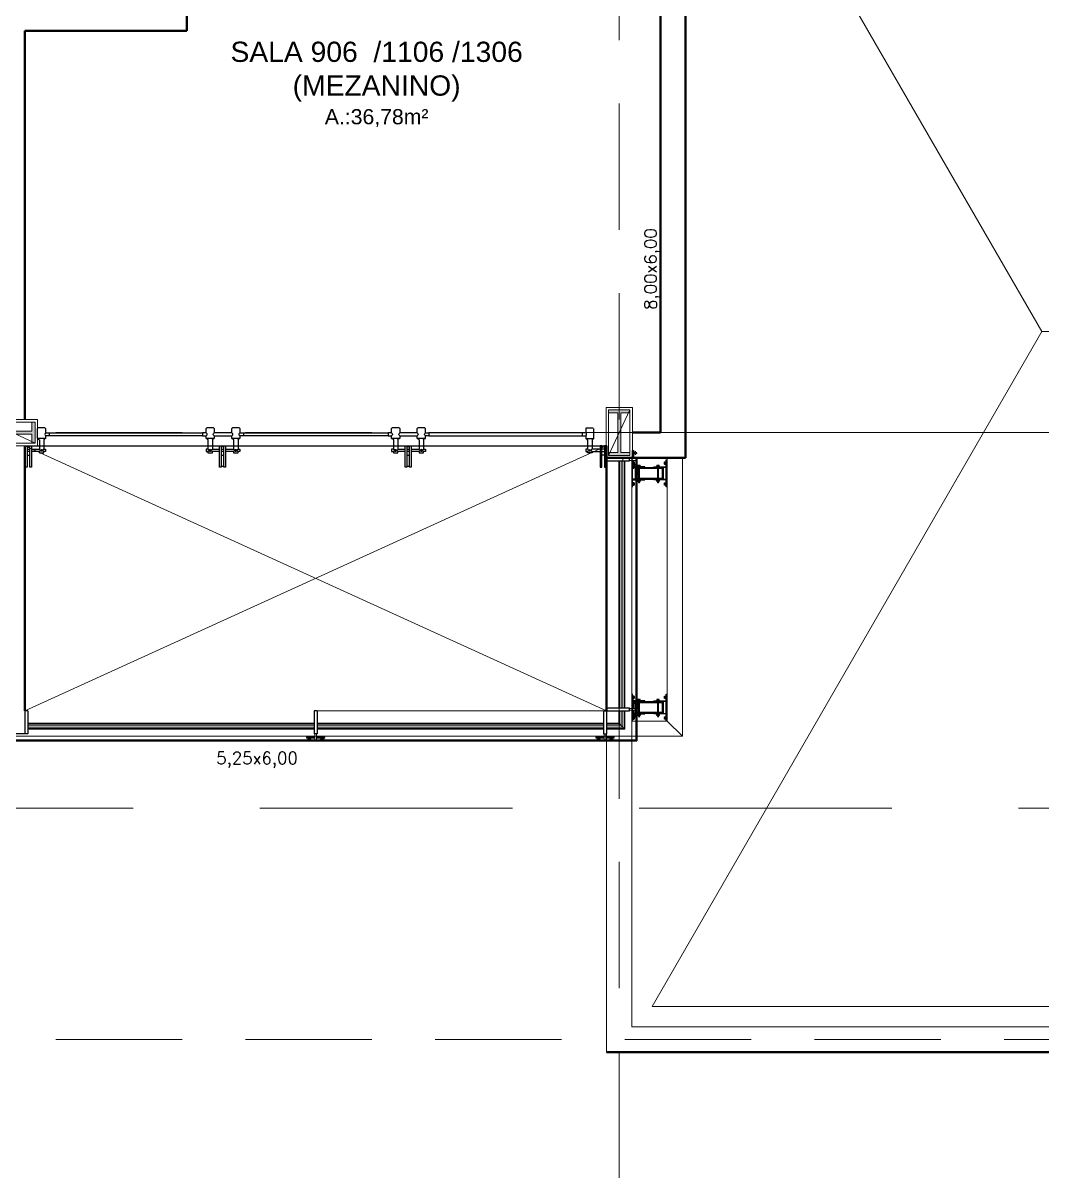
# Model space of a CAD drawing. Header units: millimetres. Extents: x 705 to 840, y 133 to 501.
# Drawn here: x 747.3 to 757.37, y 370.2 to 381.62 of the extents above; entities that cross this region are included whole.
import ezdxf

# ---------------------------------------------------------------- set-up
doc = ezdxf.new("R2010")
doc.units = ezdxf.units.MM
doc.header["$LTSCALE"] = 10
for name, pattern in [('ACAD_ISO03W100', [30, 12, -18]), ('BORDERX2', [3.5, 1, -0.5, 1, -0.5, 0, -0.5]), ('DASHED2', [0.375, 0.25, -0.125])]:
    doc.linetypes.add(name, pattern=pattern)
doc.layers.get('0').update_dxf_attribs({"color": 90})
for name, color, linetype in [('ACCESORIO', 90, 'Continuous'), ('EJE', 5, 'ACAD_ISO03W100'), ('ESCALERA', 90, 'Continuous'), ('VIDRO', 140, 'Continuous')]:
    doc.layers.add(name, color=color, linetype=linetype)
for name, color, linetype, lineweight in [('CINZA', 252, 'Continuous', 13), ('cinza 03', 252, 'Continuous', 13), ('COTA', 90, 'Continuous', 9), ('HACHT', 90, 'Continuous', 9), ('linha estutura', 252, 'Continuous', 13), ('PAREDES 2', 50, 'Continuous', 50), ('Pilares', 16, 'Continuous', 20), ('pn 02', 16, 'Continuous', 20), ('PN-01', 90, 'Continuous', 13), ('PN-03', 180, 'Continuous', 30), ('recuos', 16, 'Continuous', 20), ('texto', 16, 'Continuous', 20)]:
    doc.layers.add(name, color=color, linetype=linetype, lineweight=lineweight)
doc.styles.get("Standard").update_dxf_attribs({"font": 'simplex.shx'})

# ---------------------------------------------------------------- blocks, each defined once
blk = doc.blocks.new('peitoril1')
at = {"layer": 'EJE', "linetype": 'BORDERX2', "ltscale": 0.001}
for points in [[(0.017, -0.032), (-0.01, -0.032)], [(-0.01, -0.058), (0.017, -0.058)]]:
    blk.add_lwpolyline(points, dxfattribs=at)
for centre in [(-0.127, -0.046), (0.128, -0.046)]:
    blk.add_circle(centre, 0.00762, dxfattribs=at)
at = {"layer": 'ESCALERA'}
for p, q in [((-0.087, 0.129), (0.087, 0.129)), ((0.087, 0.098), (-0.087, 0.098))]:
    blk.add_line(p, q, dxfattribs=at)
for points in [[(-0.167, 0.129), (-0.202, 0.129), (-0.202, 0.098), (-0.167, 0.098)], [(-0.166, 0.17), (-0.16, 0.176)], [(-0.166, 0.17), (-0.166, 0.129)], [(-0.16, 0.176), (-0.135, 0.176)], [(-0.135, 0.176), (-0.093, 0.176)], [(-0.093, 0.176), (-0.087, 0.17)], [(-0.087, 0.129), (-0.087, 0.17)], [(0.087, 0.17), (0.093, 0.176)], [(0.087, 0.17), (0.087, 0.129)], [(0.093, 0.176), (0.119, 0.176)], [(0.119, 0.176), (0.161, 0.176)], [(0.161, 0.176), (0.167, 0.17)], [(0.167, 0.129), (0.167, 0.17)], [(0.167, 0.129), (0.202, 0.129), (0.202, 0.098), (0.167, 0.098)], [(-0.166, 0.099), (-0.166, 0.073), (-0.135, 0.073)], [(-0.166, 0.073), (-0.087, 0.073), (-0.087, 0.098)], [(-0.149, 0.059), (-0.149, -0.032)], [(-0.104, 0.059), (-0.104, -0.032)], [(0.104, 0), (-0.104, 0)], [(0.087, 0.073), (0.167, 0.073), (0.167, 0.098)], [(0.087, 0.098), (0.087, 0.073), (0.119, 0.073)], [(0.104, 0.059), (0.104, -0.032)], [(0.149, 0.059), (0.149, -0.032)], [(-0.149, -0.032), (-0.167, -0.032), (-0.167, -0.058), (-0.149, -0.058)], [(-0.104, -0.058), (-0.104, -0.071), (-0.149, -0.071), (-0.149, -0.058)], [(-0.026, -0.032), (-0.104, -0.032)], [(-0.104, -0.058), (-0.026, -0.058)], [(0.017, -0.008), (-0.01, -0.008)], [(0.017, -0.092), (-0.01, -0.092)], [(0.104, -0.032), (0.033, -0.032)], [(0.033, -0.058), (0.105, -0.058)], [(0.149, -0.058), (0.149, -0.071), (0.105, -0.071), (0.105, -0.058)], [(0.149, -0.032), (0.167, -0.032), (0.167, -0.058), (0.149, -0.058)], [(0.017, -0.202), (-0.01, -0.202)]]:
    blk.add_lwpolyline(points, dxfattribs=at)
for points in [[(-0.01, -0.21), (-0.01, 0), (-0.026, 0), (-0.026, -0.21)], [(0.033, -0.21), (0.033, 0), (0.017, 0), (0.017, -0.21)]]:
    blk.add_lwpolyline(points, close=True, dxfattribs=at)
for centre, radius, start, end in [((-0.177, 0.114), 0.0183, 303.7221, 56.3197), ((-0.077, 0.114), 0.0183, 123.6803, 236.2779), ((0.077, 0.114), 0.0183, 303.7221, 56.3197), ((0.177, 0.114), 0.0183, 123.6803, 236.2779), ((-0.172, 0.049), 0.0247, 22.7593, 77.2542), ((-0.081, 0.048), 0.0255, 102.7579, 156.0181), ((0.082, 0.049), 0.0247, 22.7593, 77.2542), ((0.172, 0.048), 0.0255, 102.7579, 156.0181), ((-0.155, -0.045), 0.0142, 296.1431, 64.1119), ((-0.098, -0.045), 0.0142, 115.274, 244.6765), ((0.098, -0.045), 0.0142, 296.1431, 64.1119), ((0.155, -0.045), 0.0142, 115.274, 244.6765)]:
    blk.add_arc(centre, radius, start, end, dxfattribs=at)
blk = doc.blocks.new('BLO253')
blk.add_lwpolyline([(39.6, 2, -0.414214), (40.6, 1, 0.414214), (41.6, 0), (91.5, 0, 0.414214), (92.5, 1), (92.5, 4, 0.414214), (91.5, 5), (49.6, 5, -0.414214), (44.6, 10), (44.6, 89, 0.414214), (43.6, 90), (41.6, 90, 0.414214), (40.6, 89), (40.6, 6.5, -0.414214), (39.1, 5), (-39.1, 5, -0.414214), (-40.6, 6.5), (-40.6, 89, 0.414214), (-41.6, 90), (-43.6, 90, 0.414214), (-44.6, 89), (-44.6, 10, -0.414214), (-49.6, 5), (-91.5, 5, 0.414214), (-92.5, 4), (-92.5, 1, 0.414214), (-91.5, 0), (-41.6, 0, 0.414214), (-40.6, 1, -0.414214), (-39.6, 2)], format="xyb", close=True)
blk = doc.blocks.new('CAB-BUL')
for p, q in [((-6.4, 11), (6.2, 11)), ((-4.5, 1.5), (-3.7, 2)), ((-4, 2), (-4, 9)), ((4.5, 1.5), (3.7, 2)), ((4, 2), (4, 9))]:
    blk.add_line(p, q)
blk.add_lwpolyline([(-9, 1.5), (9, 1.5), (9, 0), (-9, 0)], close=True)
blk.add_lwpolyline([(8.5, 9, 0.888889), (4, 9, 0.50025), (-4, 9, 0.88987), (-8.5, 9), (-8.5, 2), (8.5, 2)], format="xyb", close=True)
blk = doc.blocks.new('TUERCA')
for p, q in [((-6.5, -1.6), (6.5, -1.6)), ((6.5, -9.6), (-6.5, -9.6)), ((-4.5, -10.7), (3.2, -9.6)), ((-4.5, -11.9), (4.5, -10.7)), ((-4.5, -13.2), (4.5, -11.9)), ((-4.5, -14.4), (4.5, -13.2)), ((-4.5, -15.7), (4.5, -14.4)), ((-4.3, -8.1), (-4.3, -3.1)), ((-3, -16.5), (4.5, -15.7)), ((4.3, -3.1), (4.3, -8.1))]:
    blk.add_line(p, q)
blk.add_lwpolyline([(-9, 0), (9, 0), (9, -1.5), (-9, -1.5)], close=True)
blk.add_lwpolyline([(-4.3, -8.1, -0.666895), (-8.8, -8.1), (-8.8, -3.1, -0.666895), (-4.3, -3.1, -0.349005), (4.3, -3.1, -0.666667), (8.8, -3.1), (8.8, -8.1, -0.666667), (4.3, -8.1, -0.349005)], format="xyb", close=True)
blk.add_lwpolyline([(-3.8, -9.6), (-3, -9.8), (-4.5, -10.7), (-3, -11.1), (-4.5, -11.9), (-3, -12.3), (-4.5, -13.2), (-3, -13.6), (-4.5, -14.4), (-3, -14.8), (-4.5, -15.7), (-3, -16.4), (3, -16.4), (4.5, -15.7), (3, -15.2), (4.5, -14.4), (3, -14), (4.5, -13.2), (3, -12.7), (4.5, -11.9), (3, -11.5), (4.5, -10.7), (3, -10.2), (4.2, -9.6)])
blk = doc.blocks.new('fixação madeira')
at = {"layer": 'ACCESORIO'}
for p, q in [((-0.052, -0.063), (-0.05, -0.076)), ((-0.05, -0.063), (-0.048, -0.076)), ((-0.048, -0.063), (-0.047, -0.076)), ((-0.047, -0.063), (-0.045, -0.076)), ((-0.045, -0.063), (-0.043, -0.076)), ((-0.043, -0.063), (-0.041, -0.076)), ((-0.041, -0.063), (-0.039, -0.076)), ((-0.039, -0.063), (-0.038, -0.076)), ((-0.038, -0.063), (-0.036, -0.076)), ((-0.036, -0.063), (-0.034, -0.076)), ((-0.034, -0.063), (-0.032, -0.076)), ((-0.032, -0.063), (-0.03, -0.076)), ((-0.03, -0.063), (-0.029, -0.076)), ((-0.029, -0.063), (-0.027, -0.076)), ((-0.027, -0.063), (-0.025, -0.076)), ((-0.025, -0.063), (-0.023, -0.076)), ((-0.023, -0.063), (-0.021, -0.076)), ((-0.021, -0.063), (-0.02, -0.076)), ((-0.02, -0.063), (-0.018, -0.076)), ((-0.018, -0.063), (-0.016, -0.076)), ((-0.016, -0.063), (-0.014, -0.076)), ((-0.014, -0.063), (-0.012, -0.076)), ((-0.012, -0.076), (-0.012, -0.063)), ((-0.052, -0.251), (-0.05, -0.264)), ((-0.05, -0.251), (-0.048, -0.264)), ((-0.048, -0.251), (-0.047, -0.264)), ((-0.047, -0.251), (-0.045, -0.264)), ((-0.045, -0.251), (-0.043, -0.264)), ((-0.043, -0.251), (-0.041, -0.264)), ((-0.041, -0.251), (-0.039, -0.264)), ((-0.039, -0.251), (-0.038, -0.264)), ((-0.038, -0.251), (-0.036, -0.264)), ((-0.036, -0.251), (-0.034, -0.264)), ((-0.034, -0.251), (-0.032, -0.264)), ((-0.032, -0.251), (-0.03, -0.264)), ((-0.03, -0.251), (-0.029, -0.264)), ((-0.029, -0.251), (-0.027, -0.264)), ((-0.027, -0.251), (-0.025, -0.264)), ((-0.025, -0.251), (-0.023, -0.264)), ((-0.023, -0.251), (-0.021, -0.264)), ((-0.021, -0.251), (-0.02, -0.264)), ((-0.02, -0.251), (-0.018, -0.264)), ((-0.018, -0.251), (-0.016, -0.264)), ((-0.016, -0.251), (-0.014, -0.264)), ((-0.014, -0.251), (-0.012, -0.264)), ((-0.012, -0.264), (-0.012, -0.251))]:
    blk.add_line(p, q, dxfattribs=at)
for points in [[(-0.06, -0.034), (0.057, -0.034), (0.057, -0.308), (-0.06, -0.308)], [(-0.052, -0.042), (0.049, -0.042), (0.049, -0.3), (-0.052, -0.3)]]:
    blk.add_lwpolyline(points, close=True, dxfattribs=at)
for points in [[(0.049, -0.063), (-0.014, -0.063), (-0.015, -0.066), (-0.016, -0.063), (-0.017, -0.066), (-0.018, -0.063), (-0.018, -0.066), (-0.02, -0.063), (-0.02, -0.066), (-0.021, -0.063), (-0.022, -0.066), (-0.023, -0.063), (-0.024, -0.066), (-0.025, -0.063), (-0.026, -0.066), (-0.027, -0.063), (-0.027, -0.066), (-0.029, -0.063), (-0.029, -0.066), (-0.03, -0.063), (-0.031, -0.066), (-0.032, -0.063), (-0.033, -0.066), (-0.034, -0.063), (-0.035, -0.066), (-0.036, -0.063), (-0.036, -0.066), (-0.038, -0.063), (-0.038, -0.066), (-0.039, -0.063), (-0.04, -0.066), (-0.041, -0.063), (-0.042, -0.066), (-0.043, -0.063), (-0.044, -0.066), (-0.045, -0.063), (-0.045, -0.066), (-0.047, -0.063), (-0.047, -0.066), (-0.048, -0.063), (-0.049, -0.066), (-0.05, -0.063), (-0.051, -0.066), (-0.052, -0.063)], [(-0.052, -0.076), (-0.051, -0.074), (-0.05, -0.076), (-0.05, -0.074), (-0.048, -0.076), (-0.048, -0.074), (-0.047, -0.076), (-0.046, -0.074), (-0.045, -0.076), (-0.044, -0.074), (-0.043, -0.076), (-0.042, -0.074), (-0.041, -0.076), (-0.041, -0.074), (-0.039, -0.076), (-0.039, -0.074), (-0.038, -0.076), (-0.037, -0.074), (-0.036, -0.076), (-0.035, -0.074), (-0.034, -0.076), (-0.033, -0.074), (-0.032, -0.076), (-0.032, -0.074), (-0.03, -0.076), (-0.03, -0.074), (-0.029, -0.076), (-0.028, -0.074), (-0.027, -0.076), (-0.026, -0.074), (-0.025, -0.076), (-0.024, -0.074), (-0.023, -0.076), (-0.023, -0.074), (-0.021, -0.076), (-0.021, -0.074), (-0.02, -0.076), (-0.019, -0.074), (-0.018, -0.076), (-0.017, -0.074), (-0.016, -0.076), (-0.015, -0.074), (-0.014, -0.076), (-0.014, -0.074), (-0.012, -0.076), (0.049, -0.076)], [(0.049, -0.251), (-0.014, -0.251), (-0.015, -0.253), (-0.016, -0.251), (-0.017, -0.253), (-0.018, -0.251), (-0.018, -0.253), (-0.02, -0.251), (-0.02, -0.253), (-0.021, -0.251), (-0.022, -0.253), (-0.023, -0.251), (-0.024, -0.253), (-0.025, -0.251), (-0.026, -0.253), (-0.027, -0.251), (-0.027, -0.253), (-0.029, -0.251), (-0.029, -0.253), (-0.03, -0.251), (-0.031, -0.253), (-0.032, -0.251), (-0.033, -0.253), (-0.034, -0.251), (-0.035, -0.253), (-0.036, -0.251), (-0.036, -0.253), (-0.038, -0.251), (-0.038, -0.253), (-0.039, -0.251), (-0.04, -0.253), (-0.041, -0.251), (-0.042, -0.253), (-0.043, -0.251), (-0.044, -0.253), (-0.045, -0.251), (-0.045, -0.253), (-0.047, -0.251), (-0.047, -0.253), (-0.048, -0.251), (-0.049, -0.253), (-0.05, -0.251), (-0.051, -0.253), (-0.052, -0.251)], [(-0.052, -0.264), (-0.051, -0.262), (-0.05, -0.264), (-0.05, -0.262), (-0.048, -0.264), (-0.048, -0.262), (-0.047, -0.264), (-0.046, -0.262), (-0.045, -0.264), (-0.044, -0.262), (-0.043, -0.264), (-0.042, -0.262), (-0.041, -0.264), (-0.041, -0.262), (-0.039, -0.264), (-0.039, -0.262), (-0.038, -0.264), (-0.037, -0.262), (-0.036, -0.264), (-0.035, -0.262), (-0.034, -0.264), (-0.033, -0.262), (-0.032, -0.264), (-0.032, -0.262), (-0.03, -0.264), (-0.03, -0.262), (-0.029, -0.264), (-0.028, -0.262), (-0.027, -0.264), (-0.026, -0.262), (-0.025, -0.264), (-0.024, -0.262), (-0.023, -0.264), (-0.023, -0.262), (-0.021, -0.264), (-0.021, -0.262), (-0.02, -0.264), (-0.019, -0.262), (-0.018, -0.264), (-0.017, -0.262), (-0.016, -0.264), (-0.015, -0.262), (-0.014, -0.264), (-0.014, -0.262), (-0.012, -0.264), (0.049, -0.264)]]:
    blk.add_lwpolyline(points, dxfattribs=at)
at = {"layer": 'ACCESORIO', "xscale": 0.001440000000002328, "yscale": 0.001440000000002328, "zscale": 0.00144, "rotation": 180}
blk.add_blockref('BLO253', (-0.001, 0.001), dxfattribs=at)
at = {"layer": 'ACCESORIO', "linetype": 'Continuous', "xscale": 0.001440000000002328, "yscale": 0.001440000000002328, "zscale": 0.00144}
for name, p, rotation in [('CAB-BUL', (-0.105, -0.006), 180), ('TUERCA', (-0.066, -0.07), 270), ('CAB-BUL', (0.063, -0.07), 270), ('CAB-BUL', (0.1, -0.006), 180), ('CAB-BUL', (0.063, -0.258), 270)]:
    blk.add_blockref(name, p, dxfattribs=dict(at, rotation=rotation))
at = {"layer": 'ACCESORIO', "xscale": -0.001440000000002328, "yscale": 0.001440000000002328, "zscale": 0.00144}
blk.add_blockref('BLO253', (-0.001, -0.345), dxfattribs=at)
at = {"layer": 'ACCESORIO', "linetype": 'Continuous', "xscale": -0.001440000000002328, "yscale": 0.001440000000002328, "zscale": 0.00144}
for p in [(-0.105, -0.338), (0.1, -0.338)]:
    blk.add_blockref('CAB-BUL', p, dxfattribs=at)
at = {"layer": 'ACCESORIO', "color": 252, "linetype": 'Continuous', "xscale": 0.001440000000002328, "yscale": 0.001440000000002328, "zscale": 0.00144, "rotation": 270}
blk.add_blockref('TUERCA', (-0.066, -0.258), dxfattribs=at)
blk = doc.blocks.new('SPIDER')
at = {"layer": 'HACHT'}
blk.add_line((-0.289, -0.009), (-0.289, 0.009), dxfattribs=at)
at = {"layer": 'PN-01'}
for p, q in [((-0.264, 0.063), (-0.304, 0.063)), ((-0.293, 0.067), (-0.299, 0.07)), ((-0.294, 0.066), (-0.299, 0.069)), ((-0.264, 0.064), (-0.299, 0.064)), ((-0.264, 0.062), (-0.299, 0.062)), ((-0.294, 0.06), (-0.299, 0.058)), ((-0.293, 0.059), (-0.299, 0.056)), ((-0.264, 0.064), (-0.298, 0.064)), ((-0.289, 0.066), (-0.294, 0.066)), ((-0.289, 0.06), (-0.294, 0.06)), ((-0.289, 0.067), (-0.293, 0.067)), ((-0.289, 0.059), (-0.293, 0.059)), ((-0.283, 0.079), (-0.289, 0.079)), ((-0.283, 0.048), (-0.289, 0.048)), ((-0.228, 0.009), (-0.289, 0.009)), ((-0.279, 0.072), (-0.283, 0.079)), ((-0.279, 0.055), (-0.283, 0.048)), ((-0.27, 0.072), (-0.279, 0.072)), ((-0.27, 0.055), (-0.279, 0.055)), ((-0.264, 0.089), (-0.27, 0.089)), ((-0.27, 0.089), (-0.27, 0.009)), ((-0.264, 0.078), (-0.27, 0.078)), ((-0.264, 0.048), (-0.27, 0.048)), ((-0.264, 0.034), (-0.27, 0.034)), ((-0.264, 0.089), (-0.264, 0.009)), ((-0.258, 0.072), (-0.264, 0.076)), ((-0.258, 0.055), (-0.264, 0.051)), ((-0.262, 0.074), (-0.262, 0.052)), ((-0.261, 0.074), (-0.261, 0.053)), ((-0.26, 0.073), (-0.26, 0.053)), ((-0.258, 0.089), (-0.252, 0.089)), ((-0.258, 0.089), (-0.258, 0.08)), ((-0.258, 0.08), (-0.258, 0.047)), ((-0.258, 0.047), (-0.258, 0.009)), ((-0.258, 0.034), (-0.252, 0.034)), ((-0.252, 0.089), (-0.252, 0.009)), ((-0.264, -0.063), (-0.304, -0.063)), ((-0.293, -0.059), (-0.299, -0.056)), ((-0.294, -0.06), (-0.299, -0.058)), ((-0.264, -0.062), (-0.299, -0.062)), ((-0.264, -0.064), (-0.299, -0.064)), ((-0.294, -0.066), (-0.299, -0.069)), ((-0.293, -0.067), (-0.299, -0.07)), ((-0.264, -0.064), (-0.298, -0.064)), ((-0.289, -0.06), (-0.294, -0.06)), ((-0.289, -0.066), (-0.294, -0.066)), ((-0.289, -0.059), (-0.293, -0.059)), ((-0.289, -0.067), (-0.293, -0.067)), ((-0.228, -0.009), (-0.289, -0.009)), ((-0.283, -0.048), (-0.289, -0.048)), ((-0.283, -0.079), (-0.289, -0.079)), ((-0.279, -0.055), (-0.283, -0.048)), ((-0.279, -0.072), (-0.283, -0.079)), ((-0.27, -0.055), (-0.279, -0.055)), ((-0.27, -0.072), (-0.279, -0.072)), ((-0.27, -0.089), (-0.27, -0.009)), ((-0.264, -0.034), (-0.27, -0.034)), ((-0.264, -0.048), (-0.27, -0.048)), ((-0.264, -0.078), (-0.27, -0.078)), ((-0.264, -0.089), (-0.27, -0.089)), ((-0.264, -0.089), (-0.264, -0.009)), ((-0.258, -0.055), (-0.264, -0.051)), ((-0.258, -0.072), (-0.264, -0.076)), ((-0.262, -0.074), (-0.262, -0.052)), ((-0.261, -0.074), (-0.261, -0.053)), ((-0.26, -0.073), (-0.26, -0.053)), ((-0.258, -0.047), (-0.258, -0.009)), ((-0.258, -0.034), (-0.252, -0.034)), ((-0.258, -0.08), (-0.258, -0.047)), ((-0.258, -0.089), (-0.258, -0.08)), ((-0.258, -0.089), (-0.252, -0.089)), ((-0.252, -0.089), (-0.252, -0.009))]:
    blk.add_line(p, q, dxfattribs=at)
at = {"layer": 'PN-03'}
for p, q in [((-0.228, -0.015), (-0.228, 0.015)), ((0, 0.015), (-0.228, 0.015)), ((0, -0.015), (0, 0.015)), ((0, -0.015), (-0.228, -0.015))]:
    blk.add_line(p, q, dxfattribs=at)

msp = doc.modelspace()

# ---------------------------------------------------------------- hatches: boundary and pattern name
at = {"layer": 'Pilares'}
for points in [[(753.086, 377.347), (753.296, 377.347), (753.296, 377.377), (753.206, 377.377), (753.206, 377.767), (753.296, 377.767), (753.296, 377.797), (753.086, 377.797), (753.086, 377.767), (753.176, 377.767), (753.176, 377.377), (753.086, 377.377)], [(746.966, 377.677), (746.966, 377.467), (746.996, 377.467), (746.996, 377.557), (747.386, 377.557), (747.386, 377.467), (747.416, 377.467), (747.416, 377.677), (747.386, 377.677), (747.386, 377.587), (746.996, 377.587), (746.996, 377.677)]]:
    msp.add_hatch(color=256, dxfattribs=at).paths.add_polyline_path(points)

# ---------------------------------------------------------------- linework, layer by layer
at = {"layer": 'CINZA'}
for p, q in [((753.228, 377.322), (753.228, 376.999)), ((753.194, 377.292), (753.194, 374.852)), ((753.209, 377.292), (753.209, 374.852)), ((753.228, 377.292), (753.228, 374.852)), ((753.243, 377.292), (753.243, 374.852)), ((753.194, 374.822), (753.194, 374.694)), ((753.209, 374.822), (753.209, 374.679)), ((753.228, 374.822), (753.228, 374.66)), ((753.243, 374.822), (753.243, 374.645)), ((750.176, 374.694), (747.346, 374.694)), ((753.036, 374.694), (750.206, 374.694)), ((753.066, 374.694), (753.194, 374.694)), ((750.176, 374.679), (747.346, 374.679)), ((750.176, 374.66), (747.346, 374.66)), ((750.176, 374.645), (747.346, 374.645)), ((753.036, 374.679), (750.206, 374.679)), ((753.036, 374.66), (750.206, 374.66)), ((753.036, 374.645), (750.206, 374.645)), ((753.066, 374.679), (753.209, 374.679)), ((753.066, 374.66), (753.228, 374.66)), ((753.066, 374.645), (753.243, 374.645))]:
    msp.add_line(p, q, dxfattribs=at)
at = {"layer": 'cinza 03'}
for p, q in [((753.816, 384.727), (757.37, 378.572)), ((753.516, 371.897), (757.37, 378.572)), ((757.37, 378.572), (763.887, 378.572)), ((751.753, 377.572), (757.471, 377.572)), ((750.206, 374.822), (753.066, 374.822)), ((753.066, 374.572), (753.066, 374.722)), ((753.188, 374.699), (753.248, 374.639)), ((753.066, 374.572), (753.066, 371.447)), ((753.316, 374.572), (753.316, 371.697)), ((753.516, 371.897), (767.741, 371.897)), ((753.316, 371.697), (767.941, 371.697)), ((753.066, 371.447), (768.191, 371.447))]:
    msp.add_line(p, q, dxfattribs=at)
at = {"layer": 'EJE', "linetype": 'BORDERX2', "ltscale": 0.001}
for points in [[(747.337, 377.41), (747.364, 377.41)], [(747.364, 377.384), (747.337, 377.384)], [(753.045, 377.41), (753.018, 377.41)], [(753.018, 377.384), (753.045, 377.384)]]:
    msp.add_lwpolyline(points, dxfattribs=at)
for centre in [(747.481, 377.396), (752.9, 377.396)]:
    msp.add_circle(centre, 0.00762, dxfattribs=at)
at = {"layer": 'ESCALERA'}
for p, q in [((747.556, 377.571), (749.072, 377.571)), ((749.072, 377.54), (747.556, 377.54)), ((749.476, 377.571), (750.905, 377.571)), ((750.905, 377.54), (749.476, 377.54)), ((752.825, 377.571), (751.31, 377.571)), ((751.31, 377.54), (752.825, 377.54))]:
    msp.add_line(p, q, dxfattribs=at)
for points in [[(747.441, 377.515), (747.441, 377.612)], [(747.489, 377.618), (747.447, 377.618)], [(747.514, 377.618), (747.489, 377.618)], [(747.52, 377.54), (747.52, 377.515), (747.489, 377.515)], [(747.52, 377.612), (747.514, 377.618)], [(747.52, 377.612), (747.52, 377.57)], [(747.521, 377.571), (747.556, 377.571), (747.556, 377.54), (747.521, 377.54)], [(752.861, 377.571), (752.825, 377.571), (752.825, 377.54), (752.861, 377.54)], [(752.861, 377.612), (752.868, 377.618)], [(752.861, 377.612), (752.861, 377.57)], [(752.861, 377.54), (752.861, 377.515), (752.893, 377.515)], [(752.868, 377.618), (752.893, 377.618)], [(752.893, 377.618), (752.935, 377.618)], [(752.941, 377.515), (752.941, 377.612)], [(747.337, 377.434), (747.364, 377.434)], [(747.52, 377.515), (747.441, 377.515)], [(747.459, 377.501), (747.459, 377.41)], [(747.503, 377.501), (747.503, 377.41)], [(752.861, 377.515), (752.941, 377.515)], [(752.879, 377.501), (752.879, 377.41)], [(752.923, 377.501), (752.923, 377.41)], [(753.045, 377.434), (753.018, 377.434)], [(747.337, 377.35), (747.364, 377.35)], [(747.38, 377.41), (747.459, 377.41)], [(747.459, 377.384), (747.38, 377.384)], [(747.459, 377.384), (747.459, 377.371), (747.503, 377.371), (747.503, 377.384)], [(747.503, 377.41), (747.521, 377.41), (747.521, 377.384), (747.503, 377.384)], [(752.879, 377.41), (752.861, 377.41), (752.861, 377.384), (752.879, 377.384)], [(752.923, 377.384), (752.923, 377.371), (752.879, 377.371), (752.879, 377.384)], [(753.002, 377.41), (752.923, 377.41)], [(752.923, 377.384), (753.002, 377.384)], [(753.045, 377.35), (753.018, 377.35)]]:
    msp.add_lwpolyline(points, dxfattribs=at)
for points in [[(747.321, 377.232), (747.321, 377.442), (747.337, 377.442), (747.337, 377.232)], [(747.364, 377.232), (747.364, 377.442), (747.38, 377.442), (747.38, 377.232)], [(753.018, 377.232), (753.018, 377.442), (753.002, 377.442), (753.002, 377.232)], [(753.061, 377.232), (753.061, 377.442), (753.045, 377.442), (753.045, 377.232)]]:
    msp.add_lwpolyline(points, close=True, dxfattribs=at)
for centre, radius, start, end in [((747.531, 377.555), 0.0183, 123.6803, 236.2779), ((752.851, 377.555), 0.0183, 303.7221, 56.3197), ((747.435, 377.49), 0.0255, 23.9819, 77.2421), ((747.526, 377.491), 0.0247, 102.7458, 157.2407), ((752.856, 377.491), 0.0247, 22.7593, 77.2542), ((752.947, 377.49), 0.0255, 102.7579, 156.0181), ((747.452, 377.397), 0.0142, 295.3235, 64.726), ((747.509, 377.397), 0.0142, 115.8881, 243.8569), ((752.872, 377.397), 0.0142, 296.1431, 64.1119), ((752.929, 377.397), 0.0142, 115.274, 244.6765)]:
    msp.add_arc(centre, radius, start, end, dxfattribs=at)
at = {"layer": 'HACHT'}
for p, q in [((753.188, 377.292), (753.188, 374.852)), ((753.248, 377.292), (753.248, 374.852)), ((753.188, 374.822), (753.188, 374.699)), ((753.248, 374.822), (753.248, 374.639)), ((753.355, 374.828), (753.355, 374.845)), ((750.176, 374.699), (747.346, 374.699)), ((753.036, 374.699), (750.206, 374.699)), ((753.066, 374.699), (753.188, 374.699)), ((750.176, 374.639), (747.346, 374.639)), ((753.036, 374.639), (750.206, 374.639)), ((753.066, 374.639), (753.248, 374.639)), ((750.199, 374.533), (750.182, 374.533)), ((753.042, 374.533), (753.059, 374.533))]:
    msp.add_line(p, q, dxfattribs=at)
at = {"layer": 'linha estutura', "linetype": 'DASHED2', "ltscale": 0.5}
for p, q in [((753.191, 370.202), (753.191, 400.801)), ((723.247, 377.572), (770.918, 377.572)), ((723.247, 371.572), (770.918, 371.572))]:
    msp.add_line(p, q, dxfattribs=at)
at = {"layer": 'PAREDES 2'}
for p, q in [((753.848, 383.572), (753.848, 377.322)), ((753.598, 383.422), (753.598, 380.447)), ((748.916, 381.697), (748.916, 381.547)), ((747.316, 381.547), (748.916, 381.547)), ((747.316, 377.702), (747.316, 381.547)), ((753.598, 380.447), (753.598, 377.572)), ((753.321, 377.572), (753.598, 377.572)), ((747.316, 374.822), (747.316, 377.442)), ((753.066, 374.822), (753.066, 377.442)), ((753.848, 377.322), (753.066, 377.322)), ((753.066, 371.447), (768.191, 371.447))]:
    msp.add_line(p, q, dxfattribs=at)
at = {"layer": 'Pilares'}
for p, q in [((753.061, 377.822), (753.321, 377.822)), ((753.061, 377.322), (753.061, 377.822)), ((753.086, 377.347), (753.086, 377.797)), ((753.296, 377.797), (753.086, 377.347)), ((753.176, 377.767), (753.086, 377.767)), ((753.176, 377.377), (753.176, 377.767)), ((753.206, 377.377), (753.206, 377.767)), ((753.296, 377.767), (753.206, 377.767)), ((753.296, 377.347), (753.296, 377.797)), ((753.321, 377.322), (753.321, 377.822)), ((746.941, 377.702), (747.441, 377.702)), ((746.966, 377.677), (747.416, 377.677)), ((747.416, 377.467), (746.966, 377.677)), ((747.386, 377.587), (747.386, 377.677)), ((747.441, 377.702), (747.441, 377.442)), ((746.996, 377.587), (747.386, 377.587)), ((746.996, 377.557), (747.386, 377.557)), ((747.386, 377.467), (747.386, 377.557)), ((746.941, 377.442), (747.441, 377.442)), ((746.966, 377.467), (747.416, 377.467)), ((753.061, 377.322), (753.321, 377.322)), ((753.176, 377.377), (753.086, 377.377)), ((753.296, 377.377), (753.206, 377.377))]:
    msp.add_line(p, q, dxfattribs=at)
for points in [[(753.296, 377.767), (753.296, 377.797), (753.086, 377.797), (753.086, 377.767)], [(747.386, 377.467), (747.416, 377.467), (747.416, 377.677), (747.386, 377.677)], [(753.086, 377.377), (753.086, 377.347), (753.296, 377.347), (753.296, 377.377)]]:
    msp.add_lwpolyline(points, dxfattribs=at)
at = {"layer": 'pn 02'}
for p, q in [((753.666, 374.72), (753.666, 377.322)), ((753.816, 374.57), (753.816, 377.322)), ((753.316, 374.72), (753.666, 374.72)), ((753.666, 374.72), (753.816, 374.57)), ((753.316, 374.57), (753.816, 374.57))]:
    msp.add_line(p, q, dxfattribs=at)
at = {"layer": 'PN-01'}
for p, q in [((753.066, 377.442), (747.316, 374.822)), ((747.316, 377.442), (753.066, 374.822)), ((753.066, 374.822), (753.066, 377.447)), ((753.316, 377.322), (753.316, 374.57)), ((753.324, 374.926), (753.317, 374.926)), ((753.317, 374.926), (753.317, 374.845)), ((753.324, 374.926), (753.324, 374.917)), ((753.324, 374.917), (753.324, 374.883)), ((753.324, 374.909), (753.33, 374.913)), ((753.326, 374.91), (753.326, 374.89)), ((753.327, 374.911), (753.327, 374.89)), ((753.328, 374.911), (753.328, 374.889)), ((753.33, 374.926), (753.336, 374.926)), ((753.33, 374.926), (753.33, 374.845)), ((753.33, 374.915), (753.336, 374.915)), ((753.336, 374.926), (753.336, 374.845)), ((753.345, 374.909), (753.349, 374.916)), ((753.349, 374.916), (753.355, 374.916)), ((753.294, 374.845), (753.355, 374.845)), ((753.294, 374.828), (753.355, 374.828)), ((753.324, 374.871), (753.317, 374.871)), ((753.317, 374.747), (753.317, 374.828)), ((753.324, 374.803), (753.317, 374.803)), ((753.324, 374.892), (753.33, 374.888)), ((753.324, 374.883), (753.324, 374.845)), ((753.324, 374.79), (753.324, 374.828)), ((753.33, 374.901), (753.364, 374.901)), ((753.33, 374.901), (753.365, 374.901)), ((753.33, 374.9), (753.37, 374.9)), ((753.33, 374.899), (753.365, 374.899)), ((753.33, 374.885), (753.336, 374.885)), ((753.33, 374.871), (753.336, 374.871)), ((753.33, 374.747), (753.33, 374.828)), ((753.33, 374.803), (753.336, 374.803)), ((753.336, 374.909), (753.345, 374.909)), ((753.336, 374.892), (753.345, 374.892)), ((753.336, 374.747), (753.336, 374.828)), ((753.345, 374.892), (753.349, 374.885)), ((753.349, 374.885), (753.355, 374.885)), ((753.355, 374.904), (753.359, 374.904)), ((753.355, 374.903), (753.359, 374.903)), ((753.355, 374.897), (753.359, 374.897)), ((753.355, 374.896), (753.359, 374.896)), ((753.359, 374.904), (753.365, 374.907)), ((753.359, 374.903), (753.365, 374.905)), ((753.359, 374.897), (753.365, 374.895)), ((753.359, 374.896), (753.365, 374.893)), ((753.324, 374.747), (753.317, 374.747)), ((753.324, 374.757), (753.324, 374.79)), ((753.324, 374.782), (753.33, 374.786)), ((753.324, 374.765), (753.33, 374.761)), ((753.324, 374.747), (753.324, 374.757)), ((753.326, 374.764), (753.326, 374.783)), ((753.327, 374.763), (753.327, 374.784)), ((753.328, 374.762), (753.328, 374.785)), ((753.33, 374.789), (753.336, 374.789)), ((753.33, 374.775), (753.365, 374.775)), ((753.33, 374.774), (753.37, 374.774)), ((753.33, 374.772), (753.364, 374.772)), ((753.33, 374.772), (753.365, 374.772)), ((753.33, 374.759), (753.336, 374.759)), ((753.33, 374.747), (753.336, 374.747)), ((753.336, 374.782), (753.345, 374.782)), ((753.336, 374.765), (753.345, 374.765)), ((753.345, 374.782), (753.349, 374.789)), ((753.345, 374.765), (753.349, 374.758)), ((753.349, 374.789), (753.355, 374.789)), ((753.349, 374.758), (753.355, 374.758)), ((753.355, 374.778), (753.359, 374.778)), ((753.355, 374.777), (753.359, 374.777)), ((753.355, 374.771), (753.359, 374.771)), ((753.355, 374.77), (753.359, 374.77)), ((753.359, 374.778), (753.365, 374.78)), ((753.359, 374.777), (753.365, 374.779)), ((753.359, 374.771), (753.365, 374.768)), ((753.359, 374.77), (753.365, 374.767)), ((729.191, 374.57), (753.316, 374.57)), ((750.101, 374.564), (750.101, 374.57)), ((750.101, 374.57), (750.182, 374.57)), ((750.157, 374.564), (750.157, 374.57)), ((750.182, 374.594), (750.182, 374.533)), ((750.199, 374.594), (750.199, 374.533)), ((750.28, 374.57), (750.199, 374.57)), ((750.225, 374.564), (750.225, 374.57)), ((750.28, 374.564), (750.28, 374.57)), ((752.961, 374.57), (753.042, 374.57)), ((752.961, 374.564), (752.961, 374.57)), ((753.017, 374.564), (753.017, 374.57)), ((753.042, 374.594), (753.042, 374.533)), ((753.059, 374.594), (753.059, 374.533)), ((753.14, 374.57), (753.059, 374.57)), ((753.085, 374.564), (753.085, 374.57)), ((753.14, 374.564), (753.14, 374.57)), ((750.101, 374.564), (750.111, 374.564)), ((750.101, 374.558), (750.101, 374.552)), ((750.101, 374.558), (750.182, 374.558)), ((750.101, 374.552), (750.182, 374.552)), ((750.111, 374.564), (750.144, 374.564)), ((750.119, 374.543), (750.112, 374.539)), ((750.112, 374.539), (750.112, 374.533)), ((750.113, 374.558), (750.113, 374.552)), ((750.119, 374.564), (750.115, 374.558)), ((750.116, 374.56), (750.139, 374.56)), ((750.117, 374.561), (750.138, 374.561)), ((750.118, 374.562), (750.137, 374.562)), ((750.119, 374.552), (750.119, 374.543)), ((750.124, 374.529), (750.121, 374.523)), ((750.125, 374.528), (750.122, 374.523)), ((750.124, 374.533), (750.124, 374.529)), ((750.125, 374.533), (750.125, 374.528)), ((750.126, 374.558), (750.126, 374.524)), ((750.126, 374.558), (750.126, 374.523)), ((750.128, 374.558), (750.128, 374.518)), ((750.129, 374.558), (750.129, 374.523)), ((750.131, 374.533), (750.131, 374.528)), ((750.131, 374.528), (750.133, 374.523)), ((750.132, 374.533), (750.132, 374.529)), ((750.132, 374.529), (750.134, 374.523)), ((750.136, 374.564), (750.14, 374.558)), ((750.136, 374.552), (750.136, 374.543)), ((750.136, 374.543), (750.143, 374.539)), ((750.143, 374.558), (750.143, 374.552)), ((750.143, 374.539), (750.143, 374.533)), ((750.144, 374.564), (750.182, 374.564)), ((750.157, 374.558), (750.157, 374.552)), ((750.237, 374.564), (750.199, 374.564)), ((750.28, 374.558), (750.199, 374.558)), ((750.28, 374.552), (750.199, 374.552)), ((750.225, 374.558), (750.225, 374.552)), ((750.271, 374.564), (750.237, 374.564)), ((750.239, 374.558), (750.239, 374.552)), ((750.246, 374.543), (750.239, 374.539)), ((750.239, 374.539), (750.239, 374.533)), ((750.246, 374.564), (750.242, 374.558)), ((750.265, 374.56), (750.243, 374.56)), ((750.264, 374.562), (750.244, 374.562)), ((750.265, 374.561), (750.244, 374.561)), ((750.246, 374.552), (750.246, 374.543)), ((750.25, 374.529), (750.247, 374.523)), ((750.251, 374.528), (750.249, 374.523)), ((750.25, 374.533), (750.25, 374.529)), ((750.251, 374.533), (750.251, 374.528)), ((750.253, 374.558), (750.253, 374.523)), ((750.254, 374.558), (750.254, 374.518)), ((750.255, 374.558), (750.255, 374.524)), ((750.255, 374.558), (750.255, 374.523)), ((750.257, 374.533), (750.257, 374.528)), ((750.257, 374.528), (750.259, 374.523)), ((750.258, 374.533), (750.258, 374.529)), ((750.258, 374.529), (750.261, 374.523)), ((750.263, 374.564), (750.267, 374.558)), ((750.263, 374.552), (750.263, 374.543)), ((750.263, 374.543), (750.27, 374.539)), ((750.269, 374.558), (750.269, 374.552)), ((750.27, 374.539), (750.27, 374.533)), ((750.28, 374.564), (750.271, 374.564)), ((750.28, 374.558), (750.28, 374.552)), ((752.961, 374.564), (752.971, 374.564)), ((752.961, 374.558), (753.042, 374.558)), ((752.961, 374.558), (752.961, 374.552)), ((752.961, 374.552), (753.042, 374.552)), ((752.971, 374.564), (753.004, 374.564)), ((752.979, 374.543), (752.972, 374.539)), ((752.972, 374.539), (752.972, 374.533)), ((752.973, 374.558), (752.973, 374.552)), ((752.979, 374.564), (752.975, 374.558)), ((752.976, 374.56), (752.999, 374.56)), ((752.977, 374.561), (752.998, 374.561)), ((752.978, 374.562), (752.997, 374.562)), ((752.979, 374.552), (752.979, 374.543)), ((752.984, 374.529), (752.981, 374.523)), ((752.985, 374.528), (752.982, 374.523)), ((752.984, 374.533), (752.984, 374.529)), ((752.985, 374.533), (752.985, 374.528)), ((752.986, 374.558), (752.986, 374.524)), ((752.986, 374.558), (752.986, 374.523)), ((752.988, 374.558), (752.988, 374.518)), ((752.989, 374.558), (752.989, 374.523)), ((752.991, 374.533), (752.991, 374.528)), ((752.991, 374.528), (752.993, 374.523)), ((752.992, 374.533), (752.992, 374.529)), ((752.992, 374.529), (752.994, 374.523)), ((752.996, 374.564), (753, 374.558)), ((752.996, 374.552), (752.996, 374.543)), ((752.996, 374.543), (753.003, 374.539)), ((753.003, 374.558), (753.003, 374.552)), ((753.003, 374.539), (753.003, 374.533)), ((753.004, 374.564), (753.042, 374.564)), ((753.017, 374.558), (753.017, 374.552)), ((753.097, 374.564), (753.059, 374.564)), ((753.14, 374.558), (753.059, 374.558)), ((753.14, 374.552), (753.059, 374.552)), ((753.085, 374.558), (753.085, 374.552)), ((753.131, 374.564), (753.097, 374.564)), ((753.099, 374.558), (753.099, 374.552)), ((753.106, 374.543), (753.099, 374.539)), ((753.099, 374.539), (753.099, 374.533)), ((753.106, 374.564), (753.102, 374.558)), ((753.125, 374.56), (753.103, 374.56)), ((753.124, 374.562), (753.104, 374.562)), ((753.125, 374.561), (753.104, 374.561)), ((753.106, 374.552), (753.106, 374.543)), ((753.11, 374.529), (753.107, 374.523)), ((753.111, 374.528), (753.109, 374.523)), ((753.11, 374.533), (753.11, 374.529)), ((753.111, 374.533), (753.111, 374.528)), ((753.113, 374.558), (753.113, 374.523)), ((753.114, 374.558), (753.114, 374.518)), ((753.115, 374.558), (753.115, 374.524)), ((753.115, 374.558), (753.115, 374.523)), ((753.117, 374.533), (753.117, 374.528)), ((753.117, 374.528), (753.119, 374.523)), ((753.118, 374.533), (753.118, 374.529)), ((753.118, 374.529), (753.121, 374.523)), ((753.123, 374.564), (753.127, 374.558)), ((753.123, 374.552), (753.123, 374.543)), ((753.123, 374.543), (753.13, 374.539)), ((753.129, 374.558), (753.129, 374.552)), ((753.13, 374.539), (753.13, 374.533)), ((753.14, 374.564), (753.131, 374.564)), ((753.14, 374.558), (753.14, 374.552))]:
    msp.add_line(p, q, dxfattribs=at)
at = {"layer": 'PN-03', "ltscale": 0.1}
for p in [(747.316, 377.442), (747.441, 377.442)]:
    msp.add_line(p, (753.066, 377.442), dxfattribs=at)
at = {"layer": 'PN-03'}
for p, q in [((747.346, 374.822), (747.316, 374.822)), ((747.316, 374.822), (747.316, 374.594)), ((747.346, 374.822), (747.346, 374.594)), ((750.206, 374.822), (750.176, 374.822)), ((750.176, 374.822), (750.176, 374.594)), ((750.206, 374.822), (750.206, 374.594)), ((753.036, 374.822), (753.066, 374.822)), ((753.036, 374.822), (753.036, 374.594)), ((753.066, 374.822), (753.066, 374.852)), ((753.066, 374.852), (753.294, 374.852)), ((753.066, 374.822), (753.066, 374.594)), ((753.066, 374.822), (753.294, 374.822)), ((753.294, 374.822), (753.294, 374.852)), ((747.316, 374.594), (747.191, 374.594)), ((747.346, 374.594), (747.316, 374.594)), ((750.206, 374.594), (750.176, 374.594)), ((753.036, 374.594), (753.066, 374.594))]:
    msp.add_line(p, q, dxfattribs=at)
at = {"layer": 'recuos', "linetype": 'DASHED2'}
msp.add_line((712.137, 373.86), (784.918, 373.86), dxfattribs=at)
at = {"layer": 'VIDRO'}
for p, q in [((753.355, 377.322), (753.355, 374.533)), ((753.365, 377.322), (753.365, 374.523)), ((729.191, 374.533), (753.355, 374.533)), ((729.191, 374.523), (753.365, 374.523))]:
    msp.add_line(p, q, dxfattribs=at)

# ---------------------------------------------------------------- block references
at = {"layer": 'cinza 03', "xscale": -1}
msp.add_blockref('SPIDER', (753.066, 377.307), dxfattribs=at)
at = {"layer": 'cinza 03', "rotation": 90}
for p in [(753.317, 377.17), (753.317, 374.855)]:
    msp.add_blockref('fixação madeira', p, dxfattribs=at)
at = {"layer": 'ESCALERA', "xscale": -1}
for p in [(749.274, 377.442), (751.108, 377.442)]:
    msp.add_blockref('peitoril1', p, dxfattribs=at)

# ---------------------------------------------------------------- texts
at = {"layer": 'COTA', "insert": (750.793, 381.438), "char_height": 0.2, "width": 3.34682, "attachment_point": 2}
msp.add_mtext('{\\fArial|b0|i0|c0|p34;SALA 906  /1106 /1306 (MEZANINO)\\P\\H0.75x;A.:36,78m²}', dxfattribs=at)
at = {"layer": 'texto'}
msp.add_text('8,00x6,00', height=0.12, rotation=90, dxfattribs=at).set_placement((753.561, 378.786))
msp.add_text('5,25x6,00', height=0.12, dxfattribs=at).set_placement((749.207, 374.294))

doc.saveas('drawing.dxf')
